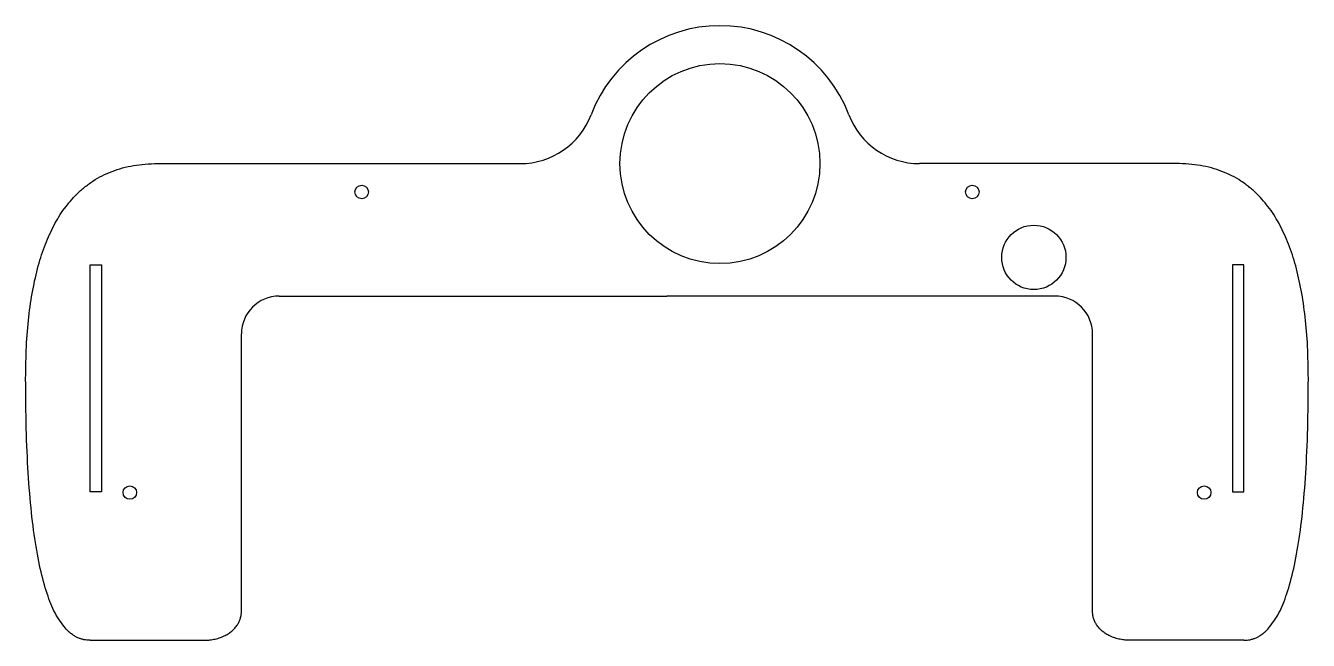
# Model space of a CAD drawing. Header units: millimetres. Extents: x 0 to 339, y 0 to 162.
import ezdxf

# ---------------------------------------------------------------- set-up
doc = ezdxf.new("R2010")
doc.units = ezdxf.units.MM
doc.header["$MEASUREMENT"] = 0
doc.layers.add('Make2D$visible$lines', color=178, linetype='Continuous', true_color=0x000000)

msp = doc.modelspace()

# ---------------------------------------------------------------- linework, layer by layer
at = {"layer": 'Make2D$visible$lines'}
for p, q in [((34.86, 125.93), (130.76, 125.93)), ((304.2, 125.93), (236.3, 125.93)), ((67.03, 90.93), (169.53, 90.93)), ((272.03, 90.93), (169.53, 90.93)), ((57.03, 7.63), (57.03, 80.93)), ((282.03, 7.63), (282.03, 80.93)), ((17.03, 0), (47.03, 0)), ((322.03, 0), (292.03, 0))]:
    msp.add_line(p, q, dxfattribs=at)
for points in [[(20.03, 69.21), (20.03, 39.21), (17.03, 39.21), (17.03, 69.21), (17.03, 99.21), (20.03, 99.21)], [(319.03, 69.21), (319.03, 39.21), (322.03, 39.21), (322.03, 69.21), (322.03, 99.21), (319.03, 99.21)]]:
    msp.add_lwpolyline(points, close=True, dxfattribs=at)
for centre, radius in [((183.53, 125.93), 26.43), ((88.83, 118.43), 1.78), ((250.23, 118.43), 1.78), ((266.5, 101.16), 8.5), ((27.53, 39.03), 1.78), ((311.53, 39.03), 1.78)]:
    msp.add_circle(centre, radius, dxfattribs=at)
for centre, radius, start, end in [((183.53, 125.93), 36.43, 20.7575, 159.2425), ((130.76, 145.93), 20, 270.0002, 339.2425), ((236.3, 145.93), 20, 200.7575, 269.9998), ((67.03, 80.93), 10, 90, 180), ((272.03, 80.93), 10, 0, 90)]:
    msp.add_arc(centre, radius, start, end, dxfattribs=at)
for points in [[(0, 69.18), (0, 125.93), (34.86, 125.93)], [(339.06, 69.18), (339.06, 125.93), (304.2, 125.93)], [(17.03, 0), (0, 0), (0, 69.18)], [(322.03, 0), (339.06, 0), (339.06, 69.18)]]:
    msp.add_open_spline(points, degree=2, dxfattribs=at)
for points in [[(47.03, 0), (52.89, 0), (57.03, 2.99), (57.03, 7.63)], [(292.03, 0), (286.17, 0), (282.03, 2.99), (282.03, 7.63)]]:
    msp.add_rational_spline(points, [1, 0.804737854124, 0.774884818808, 0.91044089405], degree=3, dxfattribs=at)

doc.saveas('drawing.dxf')
